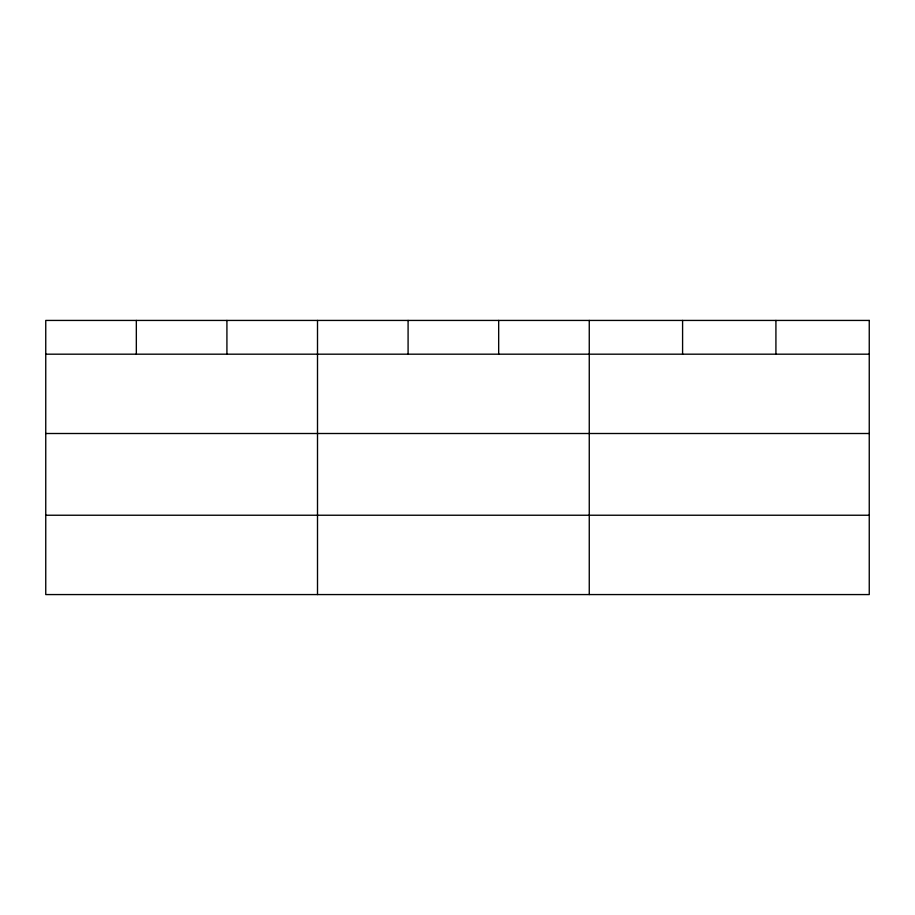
<?xml version="1.0" encoding="UTF-8"?>
<svg xmlns="http://www.w3.org/2000/svg" width="915" height="915" viewBox="0 0 915 915"><rect width="100%" height="100%" fill="white"/><g stroke="black" fill="none" stroke-linecap="round" stroke-linejoin="round"><path stroke-width="1.37" d="M45.75 354.185L869.25 354.185M45.75 433.504L869.25 433.504M45.75 515.237L869.25 515.237M775.92 320.433L775.92 354.185M682.59 320.433L682.59 354.185M589.26 320.433L589.26 594.567M498.675 320.433L498.675 354.185M408.09 320.433L408.09 354.185M317.505 320.433L317.505 594.567M226.92 320.433L226.92 354.185M136.335 320.433L136.335 354.185M869.25 320.433L45.75 320.433L45.75 594.567L869.25 594.567L869.25 320.433"/></g></svg>
